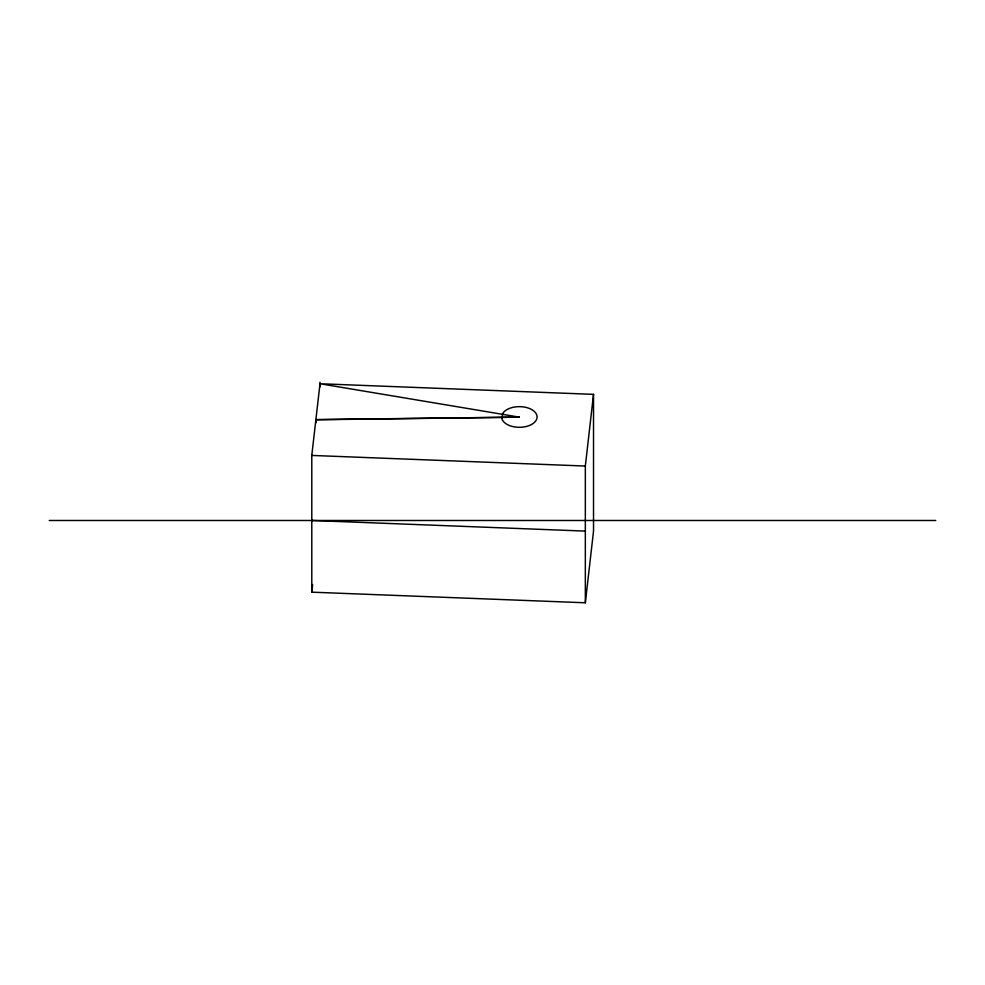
<?xml version="1.0" encoding="UTF-8"?>
<svg xmlns="http://www.w3.org/2000/svg" width="985" height="985" viewBox="0 0 985 985"><rect width="100%" height="100%" fill="white"/><g stroke="black" fill="none" stroke-linecap="round" stroke-linejoin="round"><path stroke-width="1.48" d="M315.889 422.811L315.889 419.585L519.366 417.147L319.977 383.744L593.524 394.357L593.524 531.1L585.336 602.783L311.789 592.17L311.789 455.427L319.977 383.916M311.789 592.17L312.664 584.548M585.336 602.783L585.336 466.04L593.524 394.357M315.889 419.758L519.366 417.147M49.25 520.486L935.75 520.486M311.789 455.427L585.336 466.04M311.789 520.486L585.336 531.1M319.977 382.217L319.977 386.982M502.596 413.651L501.981 418.982A17.718 10.33 0 0 0 528.551 425.815A17.718 10.33 0 0 0 530.472 408.923A17.718 10.33 0 0 0 502.596 413.651"/></g></svg>
